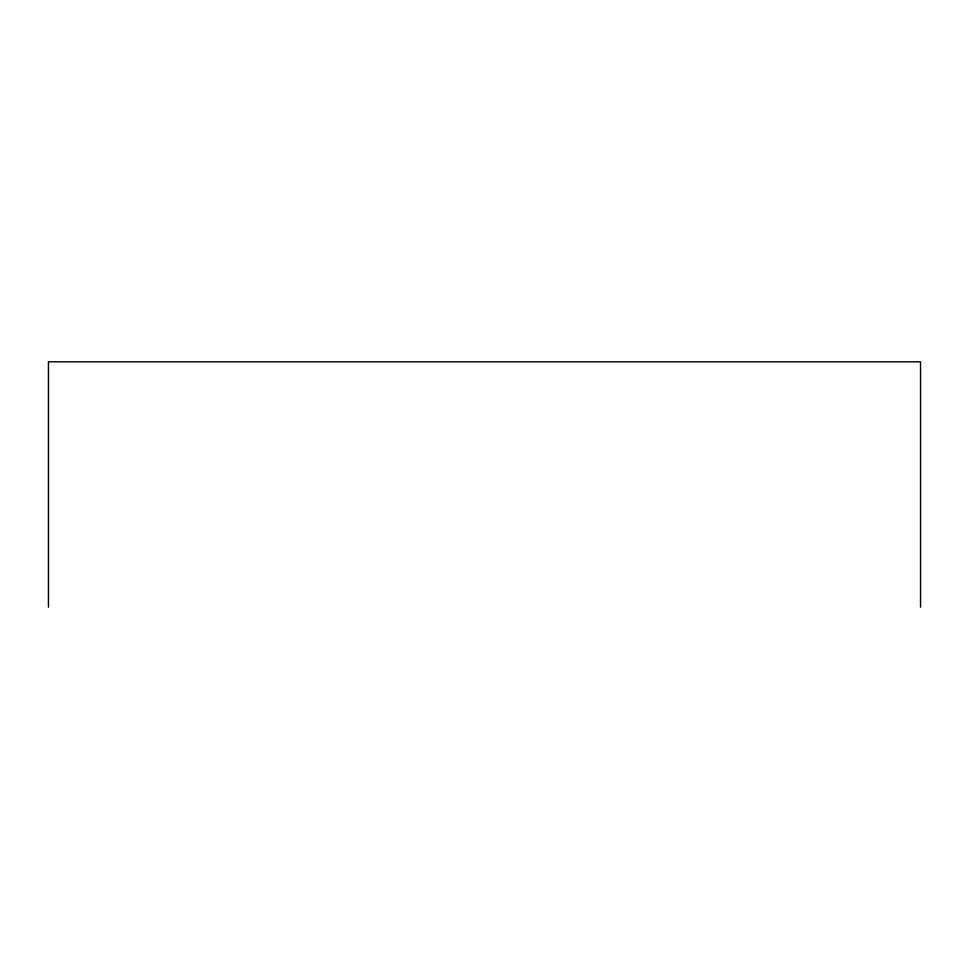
<?xml version="1.0" encoding="UTF-8"?>
<svg xmlns="http://www.w3.org/2000/svg" width="969" height="969" viewBox="0 0 969 969"><rect width="100%" height="100%" fill="white"/><g stroke="black" fill="none" stroke-linecap="round" stroke-linejoin="round"><path stroke-width="1.45" d="M920.55 607.188L920.55 361.812L48.45 361.812L48.45 607.188"/></g></svg>
